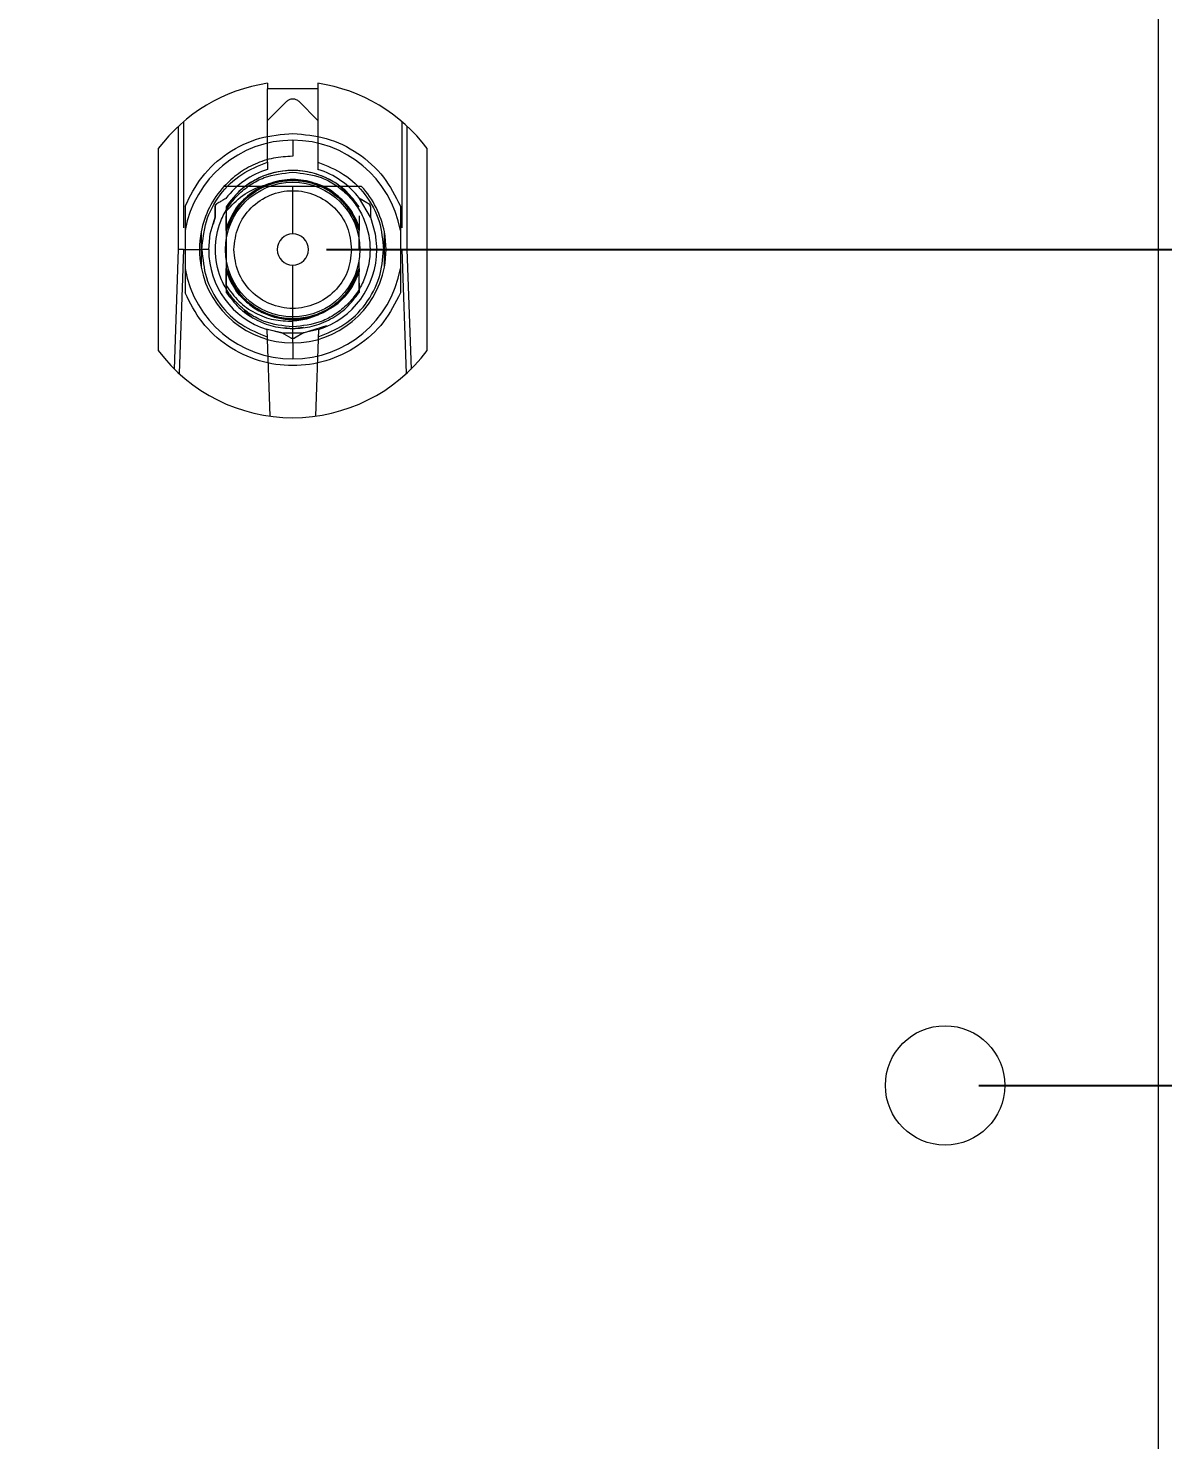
# Model space of a CAD drawing. Header units: millimetres. Extents: x -84 to 500, y -79 to 355.
# Drawn here: x 398.18 to 431.92, y 70.81 to 112.78 of the extents above; entities that cross this region are included whole.
import ezdxf
from ezdxf.lldxf.tags import DXFTag

# ---------------------------------------------------------------- set-up
doc = ezdxf.new("R2010")
doc.units = ezdxf.units.MM
doc.header["$PDSIZE"] = -1
tags = doc.linetypes.add('HIDDEN', pattern=[1.905, 1.27, -0.635]).pattern_tags.tags
tags[6:7] = [DXFTag(74, 4), DXFTag(75, 0), DXFTag(340, '0'), DXFTag(46, 1.0), DXFTag(50, 0.0), DXFTag(44, 0.0), DXFTag(45, 0.0)]
tags[4:5] = [DXFTag(74, 4), DXFTag(75, 0), DXFTag(340, '0'), DXFTag(46, 1.0), DXFTag(50, 0.0), DXFTag(44, 0.0), DXFTag(45, 0.0)]
doc.dimstyles.new('ISO-25', dxfattribs={"dimtxt": 2.5, "dimasz": 2.5, "dimexe": 1.25, "dimexo": 0.625, "dimtad": 1, "dimtxsty": 'Standard', "dimcen": 2.5, "dimadec": 0, "dimazin": 0, "dimtfac": 1, "dimtmove": 0, "dimatfit": 3, "dimfxl": 0, "dimarcsym": 0})

# ---------------------------------------------------------------- blocks, each defined once
blk = doc.blocks.new('*D13')
at = {"color": 0, "linetype": 'ByBlock', "lineweight": -2}
for p, q in [((441.397, 81.35), (448.001, 83.782)), ((448.001, 83.782), (472.474, 83.782)), ((426.45, 81.35), (441.397, 81.35))]:
    blk.add_line(p, q, dxfattribs=at)
at = {"layer": 'DEFPOINTS', "color": 0, "linetype": 'ByBlock'}
blk.add_point((425.45, 81.35), dxfattribs=at)
at = {"color": 0, "linetype": 'ByBlock', "insert": (464.302, 87.056), "char_height": 3.5, "attachment_point": 5}
blk.add_mtext('81,350', dxfattribs=at)
blk = doc.blocks.new('*D89')
at = {"color": 0, "linetype": 'ByBlock', "lineweight": -2}
for p, q in [((407.05, 106.2), (441.147, 106.2)), ((441.147, 106.2), (447.751, 99.125)), ((447.751, 99.125), (474.534, 99.125))]:
    blk.add_line(p, q, dxfattribs=at)
at = {"layer": 'DEFPOINTS', "color": 0, "linetype": 'ByBlock'}
blk.add_point((406.05, 106.2), dxfattribs=at)
at = {"color": 0, "linetype": 'ByBlock', "insert": (465.206, 102.399), "char_height": 3.5, "attachment_point": 5}
blk.add_mtext('106,200', dxfattribs=at)
blk = doc.blocks.new('*D34')
at = {"color": 0, "linetype": 'ByBlock', "lineweight": -2}
for p, q in [((426.45, 146.35), (440.106, 146.35)), ((440.106, 146.35), (446.71, 141.512)), ((446.71, 141.512), (474.683, 141.512))]:
    blk.add_line(p, q, dxfattribs=at)
at = {"layer": 'DEFPOINTS', "color": 0, "linetype": 'ByBlock'}
blk.add_point((425.45, 146.35), dxfattribs=at)
at = {"color": 0, "linetype": 'ByBlock', "insert": (464.761, 144.786), "char_height": 3.5, "attachment_point": 5}
blk.add_mtext('146,350', dxfattribs=at)
blk = doc.blocks.new('*D60')
at = {"color": 0, "linetype": 'ByBlock', "lineweight": -2}
for p, q in [((429.688, 279.42), (436.292, 282.059)), ((436.292, 282.059), (465.42, 282.059)), ((399.51, 279.42), (429.688, 279.42))]:
    blk.add_line(p, q, dxfattribs=at)
at = {"layer": 'DEFPOINTS', "color": 0, "linetype": 'ByBlock'}
blk.add_point((398.51, 279.42), dxfattribs=at)
at = {"color": 0, "linetype": 'ByBlock', "insert": (454.92, 285.333), "char_height": 3.5, "attachment_point": 5}
blk.add_mtext('279,420', dxfattribs=at)
blk = doc.blocks.new('*D190')
at = {"color": 0, "linetype": 'ByBlock', "lineweight": -2}
for p, q in [((429.827, 280.62), (436.431, 290.705)), ((436.431, 290.705), (464.964, 290.705)), ((361.265, 280.62), (429.827, 280.62))]:
    blk.add_line(p, q, dxfattribs=at)
at = {"layer": 'DEFPOINTS', "color": 0, "linetype": 'ByBlock'}
blk.add_point((360.265, 280.62), dxfattribs=at)
at = {"color": 0, "linetype": 'ByBlock', "insert": (454.762, 293.979), "char_height": 3.5, "attachment_point": 5}
blk.add_mtext('280,620', dxfattribs=at)
blk = doc.blocks.new('*D116')
at = {"color": 0, "linetype": 'ByBlock', "lineweight": -2}
for p, q in [((400.941, 308.34), (400.941, 337.468)), ((407.239, 301.736), (400.941, 308.34)), ((407.239, 211.51), (407.239, 301.736))]:
    blk.add_line(p, q, dxfattribs=at)
at = {"layer": 'DEFPOINTS', "color": 0, "linetype": 'ByBlock'}
blk.add_point((407.239, 210.51), dxfattribs=at)
at = {"color": 0, "linetype": 'ByBlock', "insert": (397.667, 326.968), "char_height": 3.5, "attachment_point": 5, "rotation": 90}
blk.add_mtext('407,239', dxfattribs=at)
blk = doc.blocks.new('*D91')
at = {"color": 0, "linetype": 'ByBlock', "lineweight": -2}
for p, q in [((439.745, 128), (446.349, 133.075)), ((446.349, 133.075), (473.132, 133.075)), ((355.71, 128), (439.745, 128))]:
    blk.add_line(p, q, dxfattribs=at)
at = {"layer": 'DEFPOINTS', "color": 0, "linetype": 'ByBlock'}
blk.add_point((354.71, 128), dxfattribs=at)
at = {"color": 0, "linetype": 'ByBlock', "insert": (463.805, 136.349), "char_height": 3.5, "attachment_point": 5}
blk.add_mtext('128,000', dxfattribs=at)
blk = doc.blocks.new('*D90')
at = {"color": 0, "linetype": 'ByBlock', "lineweight": -2}
for p, q in [((383.58, 122.31), (443.522, 122.31)), ((443.522, 122.31), (450.126, 119.448)), ((450.126, 119.448), (476.944, 119.448))]:
    blk.add_line(p, q, dxfattribs=at)
at = {"layer": 'DEFPOINTS', "color": 0, "linetype": 'ByBlock'}
blk.add_point((382.58, 122.31), dxfattribs=at)
at = {"color": 0, "linetype": 'ByBlock', "insert": (467.599, 122.722), "char_height": 3.5, "attachment_point": 5}
blk.add_mtext('122,310', dxfattribs=at)
blk = doc.blocks.new('*D87')
at = {"color": 0, "linetype": 'ByBlock', "lineweight": -2}
for p, q in [((355.71, 165.32), (436.663, 165.32)), ((436.663, 165.32), (443.267, 154.329)), ((443.267, 154.329), (471.24, 154.329))]:
    blk.add_line(p, q, dxfattribs=at)
at = {"layer": 'DEFPOINTS', "color": 0, "linetype": 'ByBlock'}
blk.add_point((354.71, 165.32), dxfattribs=at)
at = {"color": 0, "linetype": 'ByBlock', "insert": (461.318, 157.603), "char_height": 3.5, "attachment_point": 5}
blk.add_mtext('165,320', dxfattribs=at)
blk = doc.blocks.new('*D86')
at = {"color": 0, "linetype": 'ByBlock', "lineweight": -2}
for p, q in [((435.679, 169.72), (442.283, 178.623)), ((442.283, 178.623), (470.256, 178.623)), ((383.58, 169.72), (435.679, 169.72))]:
    blk.add_line(p, q, dxfattribs=at)
at = {"layer": 'DEFPOINTS', "color": 0, "linetype": 'ByBlock'}
blk.add_point((382.58, 169.72), dxfattribs=at)
at = {"color": 0, "linetype": 'ByBlock', "insert": (460.334, 181.897), "char_height": 3.5, "attachment_point": 5}
blk.add_mtext('169,720', dxfattribs=at)
blk = doc.blocks.new('*D93')
at = {"color": 0, "linetype": 'ByBlock', "lineweight": -2}
for p, q in [((432.054, 211.35), (437.709, 213.37)), ((437.709, 213.37), (464.527, 213.37)), ((426.45, 211.35), (432.054, 211.35))]:
    blk.add_line(p, q, dxfattribs=at)
at = {"layer": 'DEFPOINTS', "color": 0, "linetype": 'ByBlock'}
blk.add_point((425.45, 211.35), dxfattribs=at)
at = {"color": 0, "linetype": 'ByBlock', "insert": (455.182, 216.644), "char_height": 3.5, "attachment_point": 5}
blk.add_mtext('211,350', dxfattribs=at)
blk = doc.blocks.new('*D94')
at = {"color": 0, "linetype": 'ByBlock', "lineweight": -2}
for p, q in [((432.095, 298.31), (435.867, 300.366)), ((435.867, 300.366), (463.84, 300.366)), ((426.491, 298.31), (432.095, 298.31))]:
    blk.add_line(p, q, dxfattribs=at)
at = {"layer": 'DEFPOINTS', "color": 0, "linetype": 'ByBlock'}
blk.add_point((425.491, 298.31), dxfattribs=at)
at = {"color": 0, "linetype": 'ByBlock', "insert": (453.918, 303.64), "char_height": 3.5, "attachment_point": 5}
blk.add_mtext('298,310', dxfattribs=at)
blk = doc.blocks.new('*D100')
at = {"color": 0, "linetype": 'ByBlock', "lineweight": -2}
for p, q in [((438.404, 304.8), (441.522, 311.942)), ((441.522, 311.942), (469.46, 311.942)), ((432.8, 304.8), (438.404, 304.8))]:
    blk.add_line(p, q, dxfattribs=at)
at = {"layer": 'DEFPOINTS', "color": 0, "linetype": 'ByBlock'}
blk.add_point((431.8, 304.8), dxfattribs=at)
at = {"color": 0, "linetype": 'ByBlock', "insert": (459.555, 315.216), "char_height": 3.5, "attachment_point": 5}
blk.add_mtext('304,800', dxfattribs=at)
blk = doc.blocks.new('*D102')
at = {"color": 0, "linetype": 'ByBlock', "lineweight": -2}
for p, q in [((423.034, 313.81), (423.034, 341.188)), ((431.8, 311.404), (423.034, 313.81)), ((431.8, 305.8), (431.8, 311.404))]:
    blk.add_line(p, q, dxfattribs=at)
at = {"layer": 'DEFPOINTS', "color": 0, "linetype": 'ByBlock'}
blk.add_point((431.8, 304.8), dxfattribs=at)
at = {"color": 0, "linetype": 'ByBlock', "insert": (419.76, 331.563), "char_height": 3.5, "attachment_point": 5, "rotation": 90}
blk.add_mtext('431,800', dxfattribs=at)
blk = doc.blocks.new('*D114')
at = {"color": 0, "linetype": 'ByBlock', "lineweight": -2}
for p, q in [((427.163, 240.585), (433.767, 246.415)), ((433.767, 246.415), (462.895, 246.415)), ((407.051, 240.585), (427.163, 240.585))]:
    blk.add_line(p, q, dxfattribs=at)
at = {"layer": 'DEFPOINTS', "color": 0, "linetype": 'ByBlock'}
blk.add_point((406.051, 240.585), dxfattribs=at)
at = {"color": 0, "linetype": 'ByBlock', "insert": (452.395, 249.689), "char_height": 3.5, "attachment_point": 5}
blk.add_mtext('240,585', dxfattribs=at)

msp = doc.modelspace()

# ---------------------------------------------------------------- linework, layer by layer
at = {"color": 7, "linetype": 'Continuous', "lineweight": 15}
for p, q in [((431.8, 0), (431.8, 304.8)), ((405.3, 111.1434), (405.3, 110.975)), ((406.8, 110.975), (405.3, 110.975)), ((406.8, 111.1434), (406.8, 110.975)), ((402.05, 109.2), (402.05, 103.2)), ((406.05, 109.45), (406.05, 108.975)), ((410.05, 103.2), (410.05, 109.2)), ((406.05, 106.6648), (406.05, 108.075)), ((406.05, 103.425), (406.05, 105.7352)), ((406.05, 103.425), (406.05, 102.95))]:
    msp.add_line(p, q, dxfattribs=at)
at = {"color": 7, "linetype": 'HIDDEN', "lineweight": 0}
for p, q in [((405.3, 108.7937), (405.3, 110.975)), ((406.8, 110.975), (406.8, 108.7937)), ((405.3, 110.0348), (405.8732, 110.6081)), ((406.2268, 110.6081), (406.8, 110.0348)), ((402.8, 109.9997), (402.8, 106.8503)), ((409.3, 106.8503), (409.3, 109.9997)), ((402.6557, 106.2), (402.6557, 109.8713)), ((409.4443, 109.8713), (409.4443, 106.2)), ((407.4476, 108.0892), (408.025, 107.4735)), ((403.7416, 107.1599), (403.7416, 107.475)), ((404.075, 107.4735), (404.075, 106.5152)), ((408.025, 107.4735), (407.8362, 107.6988)), ((408.0355, 107.7191), (408.3084, 107.5616)), ((408.3584, 107.1599), (408.0355, 107.7191)), ((403.7416, 107.1599), (403.6836, 106.9577)), ((404.075, 107.2009), (404.075, 106.8509)), ((404.075, 106.8509), (404.075, 107.2009)), ((404.2369, 107.1657), (404.075, 106.8509)), ((404.075, 106.766), (404.2246, 107.0833)), ((404.2225, 107.0789), (404.075, 106.766)), ((407.731, 107.4226), (408.025, 106.8509)), ((407.7311, 107.4226), (408.025, 106.8509)), ((407.8652, 107.105), (408.025, 106.766)), ((408.025, 106.766), (407.8652, 107.105)), ((408.025, 106.8509), (407.901, 107.092)), ((408.025, 107.2009), (408.025, 106.8509)), ((408.025, 106.5152), (408.025, 106.766)), ((402.5315, 102.6475), (402.6556, 106.2)), ((402.8, 106.2), (402.6557, 106.2)), ((402.8, 106.2), (402.6713, 102.5143)), ((402.8, 106.2), (403.35, 106.2)), ((403.55, 106.2), (403.35, 106.2)), ((404.075, 106.5152), (404.075, 105.8848)), ((408.025, 106.2816), (408.025, 106.5152)), ((408.025, 106.2), (408.025, 106.4681)), ((408.75, 106.2), (408.55, 106.2)), ((408.75, 106.2), (409.3, 106.2)), ((409.4287, 102.5143), (409.3, 106.2)), ((409.3, 106.2), (409.4444, 106.2)), ((409.4444, 106.2), (409.5685, 102.6475)), ((404.075, 105.8848), (404.075, 105.1274)), ((408.025, 105.634), (408.025, 105.8848)), ((404.3374, 105.0775), (404.075, 105.634)), ((404.075, 105.634), (404.3374, 105.0775)), ((404.3374, 105.0775), (404.075, 105.634)), ((404.075, 105.634), (404.3374, 105.0775)), ((404.075, 105.5491), (404.075, 104.9265)), ((404.075, 105.1274), (404.075, 105.5491)), ((404.075, 105.5491), (404.2825, 105.1456)), ((408.025, 105.634), (407.6638, 104.9285)), ((408.025, 105.5491), (407.7607, 105.0351)), ((407.7607, 105.0351), (408.025, 105.5491)), ((408.025, 105.5491), (407.7607, 105.0351)), ((408.025, 105.634), (407.7741, 105.1019)), ((407.7741, 105.1019), (408.025, 105.634)), ((408.025, 105.634), (407.7741, 105.1019)), ((407.7741, 105.1019), (408.025, 105.634)), ((407.7952, 105.1021), (408.025, 105.5491)), ((408.025, 105.634), (407.8034, 105.1641)), ((407.8035, 105.1642), (408.025, 105.634)), ((408.025, 104.9265), (408.025, 105.5491)), ((408.775, 105.6756), (408.775, 105.6756)), ((404.075, 104.9265), (404.3042, 104.653)), ((407.8596, 104.729), (408.025, 104.9265)), ((407.9082, 104.7872), (408.025, 104.9265)), ((408.025, 105.1991), (408.025, 104.9265)), ((404.5934, 104.3755), (404.875, 104.1648)), ((405.2568, 103.8381), (405.7271, 103.7209)), ((405.375, 101.2458), (405.2851, 103.8199)), ((405.7271, 103.7209), (405.2851, 103.8199)), ((406, 103.5634), (405.7271, 103.7209)), ((405.7271, 103.7209), (406.3729, 103.7209)), ((405.7851, 103.8832), (406.05, 103.85)), ((406.05, 103.85), (406.3737, 103.8906)), ((406.05, 103.85), (406.3603, 103.8889)), ((406.3729, 103.7209), (406.1, 103.5634)), ((406.3729, 103.7209), (407.061, 103.9411)), ((406.8149, 103.8199), (406.3729, 103.7209)), ((406.8149, 103.8199), (406.725, 101.2458))]:
    msp.add_line(p, q, dxfattribs=at)
at = {"color": 7, "linetype": 'HIDDEN', "lineweight": 0, "flags": 128}
for points in [[(405.2739, 108.1292), (405.3025, 108.133), (405.3114, 108.1331), (405.3127, 108.1329), (405.3136, 108.1325), (405.3137, 108.1323), (405.3138, 108.1323), (405.3138, 108.1322), (405.3138, 108.1322), (405.3138, 108.1322), (405.3138, 108.1322), (405.3138, 108.1322), (405.3138, 108.1323), (405.3138, 108.1325), (405.3138, 108.1326), (405.3138, 108.1326), (405.3138, 108.1326), (405.3138, 108.1326), (405.3138, 108.1326), (405.3138, 108.1325), (405.3139, 108.1323), (405.3139, 108.1321), (405.314, 108.132), (405.314, 108.132), (405.314, 108.1319), (405.314, 108.1319), (405.314, 108.1319), (405.314, 108.1319), (405.314, 108.1316), (405.3139, 108.1312), (405.3135, 108.1306), (405.3106, 108.1279), (405.1811, 108.0637), (405.0181, 107.9766)], [(404.075, 107.4735), (404.075, 107.4735)], [(404.075, 107.4735), (404.075, 107.4735)], [(404.075, 107.4735), (404.075, 107.4735)], [(404.075, 107.4735), (404.075, 107.4735)], [(404.075, 107.4735), (404.075, 107.4735)], [(404.075, 107.4735), (404.075, 107.4735)], [(404.075, 107.4735), (404.075, 107.4735)], [(404.075, 107.4735), (404.075, 107.4735)], [(408.025, 107.4735), (408.025, 107.4735)], [(403.55, 106.2), (403.5937, 106.6656), (403.7416, 107.1599)], [(408.3584, 107.1599), (408.5063, 106.6656), (408.55, 106.1915)], [(408.025, 106.766), (408.025, 106.766)], [(408.025, 106.766), (408.025, 106.766)], [(408.025, 106.766), (408.025, 106.766)], [(408.025, 106.766), (408.025, 106.766)], [(408.025, 106.766), (408.025, 106.766)], [(404.075, 106.5152), (404.075, 106.5152)], [(404.075, 105.8848), (404.075, 105.8848)], [(408.025, 105.634), (408.025, 105.634)], [(408.025, 105.634), (408.025, 105.634)], [(408.025, 105.634), (408.025, 105.634)], [(408.025, 105.634), (408.025, 105.634)], [(408.025, 105.634), (408.025, 105.634)], [(408.025, 105.634), (408.025, 105.634)], [(408.025, 105.634), (408.025, 105.634)], [(408.025, 105.634), (408.025, 105.634)], [(404.075, 104.9265), (404.075, 104.9265)], [(404.075, 104.9265), (404.075, 104.9265)], [(404.075, 104.9265), (404.075, 104.9265)], [(404.075, 104.9265), (404.075, 104.9265)], [(404.075, 104.9265), (404.075, 104.9265)], [(404.075, 104.9265), (404.075, 104.9265)], [(404.075, 104.9265), (404.075, 104.9265)], [(404.2708, 105.1728), (404.2708, 105.1728)], [(408.025, 104.9265), (408.025, 104.9265)], [(405.0228, 104.4208), (405.0228, 104.4208)]]:
    msp.add_lwpolyline(points, dxfattribs=at)
at = {"color": 7, "linetype": 'HIDDEN', "lineweight": 0}
msp.add_circle((406.05, 106.2), 2, dxfattribs=at)
at = {"color": 7, "linetype": 'Continuous', "lineweight": 15}
msp.add_circle((425.45, 81.35), 1.775, dxfattribs=at)
for radius, start, end in [(5, 98.62693, 143.1301), (5, 36.8699, 81.37307), (3.25, 90, 169.93673), (3.25, 10.06327, 90), (2.775, 137.49336, 169.10705), (2.775, 10.89324, 42.50663), (2.775, 169.10668, 190.89376), (0.4648, 90, 270), (0.4648, 270, 90), (2.775, 349.10676, 10.89295), (3.25, 190.06327, 270), (2.775, 190.89295, 270), (2.775, 270, 349.10705), (3.25, 270, 349.93673), (5, 216.8699, 323.1301)]:
    msp.add_arc((406.05, 106.2), radius, start, end, dxfattribs=at)
at = {"color": 7, "linetype": 'HIDDEN', "lineweight": 0}
for radius, start, end in [(2.5, 107.4576, 142.57976), (2.35, 53.50581, 147.18508), (2.5, 37.42024, 72.5424), (2.5, 180, 252.18431), (2.5, 287.81569, 0)]:
    msp.add_arc((406.05, 106.2), radius, start, end, dxfattribs=at)
for points in [[(405.8732, 110.6081), (405.899, 110.6286), (405.9507, 110.6696), (406.05, 110.6871), (406.1493, 110.6696), (406.201, 110.6286), (406.2268, 110.6081)], [(408.025, 107.4735), (407.9072, 107.6301), (407.6716, 107.9433), (407.1849, 108.284), (406.6367, 108.5013), (406.05, 108.5744), (405.4633, 108.5013), (404.9151, 108.284), (404.4284, 107.9433), (404.1928, 107.6301), (404.075, 107.4735)], [(404.3, 106.2), (404.3263, 106.429), (404.3789, 106.8871), (404.7836, 107.4697), (405.3621, 107.8589), (406.05, 107.9956), (406.7379, 107.8589), (407.3164, 107.4697), (407.7211, 106.8871), (407.7737, 106.429), (407.8, 106.2)], [(408.025, 106.766), (407.9768, 106.9052), (407.8804, 107.1836), (407.7014, 107.4177), (407.6119, 107.5347)], [(407.8, 106.2), (407.7737, 105.971), (407.7211, 105.5129), (407.3164, 104.9303), (406.7379, 104.5411), (406.05, 104.4044), (405.3621, 104.5411), (404.7836, 104.9303), (404.3789, 105.5129), (404.3263, 105.971), (404.3, 106.2)], [(404.075, 104.9265), (404.1928, 104.7697), (404.4284, 104.4563), (404.9151, 104.1178), (405.4633, 103.8922), (405.8544, 103.8641), (406.05, 103.85)], [(404.075, 104.9265), (404.1928, 104.7697), (404.4284, 104.4563), (404.9151, 104.1178), (405.4633, 103.8922), (405.8544, 103.8641), (406.05, 103.85)], [(406.05, 103.85), (406.2456, 103.8641), (406.6367, 103.8922), (407.1849, 104.1178), (407.6716, 104.4563), (407.9072, 104.7697), (408.025, 104.9265)], [(406.05, 103.85), (406.2456, 103.8641), (406.6367, 103.8922), (407.1849, 104.1178), (407.6716, 104.4563), (407.9072, 104.7697), (408.025, 104.9265)], [(406.1, 103.5634), (406.0921, 103.5596), (406.0763, 103.552), (406.05, 103.549), (406.0237, 103.552), (406.0079, 103.5596), (406, 103.5634)]]:
    msp.add_open_spline(points, degree=3, dxfattribs=at)
at = {"color": 7, "linetype": 'Continuous', "lineweight": 15}
for points, knots in [([(402.85, 107.4894), (403.0012, 107.7891), (403.3105, 108.4023), (404.0954, 109.1003), (405.0371, 109.5658), (405.7215, 109.6224), (406.056, 109.65)], [0, 0, 0, 0, 0.2443904, 0.5, 0.7556096, 1, 1, 1, 1]), ([(406.056, 109.65), (406.3895, 109.6214), (407.0717, 109.5628), (408.0095, 109.0966), (408.7911, 108.3997), (409.0993, 107.7883), (409.25, 107.4894)], [0, 0, 0, 0, 0.2444238, 0.5, 0.7555762, 1, 1, 1, 1]), ([(406.05, 108.975), (405.8582, 108.9636), (405.4747, 108.9407), (404.9255, 108.7559), (404.4183, 108.476), (404.1423, 108.2087), (404.0043, 108.075)], [0, 0, 0, 0, 0.2500002, 0.5000003, 0.7500002, 1, 1, 1, 1]), ([(406.05, 108.075), (405.8551, 108.075), (405.3507, 108.075), (404.6689, 108.075), (404.2199, 108.075), (404.0043, 108.075)], [0, 0, 0, 0, 0.2465257, 0.6381396, 1, 1, 1, 1]), ([(408.0957, 108.075), (407.6581, 108.075), (407.0552, 108.075), (406.2663, 108.075), (406.05, 108.075)], [0, 0, 0, 0, 0.7257574, 1, 1, 1, 1]), ([(402.85, 107.4894), (402.85, 107.3549), (402.85, 107.1811), (402.85, 106.9868), (402.85, 106.9062), (402.85, 106.8522), (402.85, 106.8126), (402.85, 106.7864), (402.85, 106.7724), (402.85, 106.7683), (402.85, 106.768), (402.85, 106.7679)], [0, 0, 0, 0, 0.5219302, 0.6747067, 0.7796367, 0.8517307, 0.9016652, 0.9545658, 0.9758811, 0.9930943, 1, 1, 1, 1]), ([(409.25, 107.4894), (409.25, 107.3549), (409.25, 107.1811), (409.25, 106.9868), (409.25, 106.9062), (409.25, 106.8522), (409.25, 106.8126), (409.25, 106.7864), (409.25, 106.7724), (409.25, 106.7683), (409.25, 106.768), (409.25, 106.7679)], [0, 0, 0, 0, 0.5219302, 0.6747067, 0.7796367, 0.8517307, 0.9016652, 0.9545658, 0.9758811, 0.9930943, 1, 1, 1, 1]), ([(402.85, 106.7679), (402.85, 106.592), (402.85, 106.2395), (402.85, 105.8464), (402.85, 105.654), (402.85, 105.6321)], [0, 0, 0, 0, 0.4691002, 0.9396132, 1, 1, 1, 1]), ([(403.325, 106.7244), (403.325, 106.4343), (403.325, 106.0812), (403.325, 105.737), (403.325, 105.6756)], [0, 0, 0, 0, 0.821497, 1, 1, 1, 1]), ([(408.775, 105.6756), (408.775, 105.9657), (408.775, 106.3188), (408.775, 106.663), (408.775, 106.7244)], [0, 0, 0, 0, 0.82148627, 1, 1, 1, 1]), ([(409.25, 106.7679), (409.25, 106.592), (409.25, 106.2395), (409.25, 105.8464), (409.25, 105.654), (409.25, 105.6321)], [0, 0, 0, 0, 0.4691002, 0.9396132, 1, 1, 1, 1]), ([(402.85, 105.6321), (402.85, 105.6316), (402.85, 105.6304), (402.85, 105.6187), (402.85, 105.5752), (402.85, 105.3787), (402.85, 105.1448), (402.85, 104.9486), (402.85, 104.9106)], [0, 0, 0, 0, 0.01692941, 0.03930051, 0.08169503, 0.23619785, 0.85215674, 1, 1, 1, 1]), ([(409.25, 105.6321), (409.25, 105.6316), (409.25, 105.6304), (409.25, 105.6187), (409.25, 105.5752), (409.25, 105.3787), (409.25, 105.1448), (409.25, 104.9486), (409.25, 104.9106)], [0, 0, 0, 0, 0.0169294, 0.0393005, 0.081695, 0.2361978, 0.8521567, 1, 1, 1, 1]), ([(409.25, 104.9106), (409.0991, 104.6116), (408.7903, 103.9999), (408.007, 103.2978), (407.0673, 102.8494), (406.05, 102.7014), (405.0327, 102.8494), (404.093, 103.2978), (403.3097, 103.9999), (403.0009, 104.6116), (402.85, 104.9106)], [0, 0, 0, 0, 0.1222036, 0.25, 0.3777964, 0.5, 0.6222036, 0.75, 0.8777964, 1, 1, 1, 1])]:
    msp.add_open_spline(points, degree=3, knots=knots, dxfattribs=at)
at = {"color": 7, "linetype": 'HIDDEN', "lineweight": 0}
for points, knots in [([(403.35, 106.2), (403.3758, 106.4826), (403.4288, 107.0631), (403.8565, 107.8491), (404.4928, 108.4783), (405.0357, 108.6905), (405.3, 108.7937)], [0, 0, 0, 0, 0.2433924, 0.5, 0.7566076, 1, 1, 1, 1]), ([(405.3, 108.7937), (405.3, 108.7659), (405.3, 108.7107), (405.3, 108.6425), (405.3, 108.5935), (405.3, 108.5877), (405.3, 108.5848)], [0, 0, 0, 0, 0.2586201, 0.5136175, 0.7560903, 1, 1, 1, 1]), ([(406.8, 108.7937), (407.0643, 108.6905), (407.6072, 108.4783), (408.2435, 107.8491), (408.6712, 107.0631), (408.7242, 106.4826), (408.75, 106.2)], [0, 0, 0, 0, 0.2433924, 0.5, 0.7566076, 1, 1, 1, 1]), ([(406.8, 108.7937), (406.8, 108.766), (406.8, 108.7109), (406.8, 108.6427), (406.8, 108.5935), (406.8, 108.5877), (406.8, 108.5848)], [0, 0, 0, 0, 0.25810539, 0.51259537, 0.75559383, 1, 1, 1, 1]), ([(406.05, 103.9), (405.7608, 103.9309), (405.3143, 103.9786), (404.7781, 104.2649), (404.4127, 104.5621), (404.1135, 104.9281), (403.8362, 105.4641), (403.6942, 106.2), (403.8362, 106.9357), (404.1134, 107.4718), (404.4125, 107.8377), (404.778, 108.135), (405.3141, 108.4214), (405.7608, 108.4691), (406.05, 108.5)], [0, 0, 0, 0, 0.11972147, 0.18482351, 0.24999997, 0.31510204, 0.38027853, 0.5, 0.61972147, 0.68482351, 0.74999997, 0.81510204, 0.88027853, 1, 1, 1, 1]), ([(407.2881, 107.8656), (407.2817, 107.8721), (407.1228, 108.0319), (406.6913, 108.2001), (406.0528, 108.3166), (405.3976, 108.2104), (404.8137, 107.9121), (404.3351, 107.4506), (404.1617, 107.0508), (404.075, 106.8509)], [0, 0, 0, 0, 0.0069753, 0.1724794, 0.3379835, 0.5034876, 0.6689918, 0.8344959, 1, 1, 1, 1]), ([(404.075, 106.8509), (404.1617, 107.0508), (404.3351, 107.4507), (404.8136, 107.912), (405.398, 108.2109), (406.0514, 108.3149), (406.6965, 108.2065), (407.2095, 107.9731), (407.4336, 107.7285), (407.5109, 107.6441)], [0, 0, 0, 0, 0.1532182, 0.3064365, 0.4596547, 0.6128729, 0.7660911, 0.9193093, 1, 1, 1, 1]), ([(407.5799, 107.5754), (407.4813, 107.6847), (407.2369, 107.9555), (406.6975, 108.2077), (406.0511, 108.3146), (405.398, 108.211), (404.8136, 107.912), (404.3351, 107.4507), (404.1617, 107.0508), (404.075, 106.8509)], [0, 0, 0, 0, 0.1013776, 0.2511479, 0.4009184, 0.550689, 0.7004591, 0.8502298, 1, 1, 1, 1]), ([(404.075, 106.8509), (404.1617, 107.0508), (404.3351, 107.4507), (404.8136, 107.9119), (405.3981, 108.2109), (406.0511, 108.3145), (406.6976, 108.2078), (407.2408, 107.9529), (407.4882, 107.6784), (407.5899, 107.5655)], [0, 0, 0, 0, 0.1492875, 0.2985749, 0.4478623, 0.5971496, 0.746437, 0.8957243, 1, 1, 1, 1]), ([(404.075, 106.8509), (404.1617, 107.0508), (404.3351, 107.4507), (404.8136, 107.9119), (405.3981, 108.2109), (406.0511, 108.3146), (406.6975, 108.2077), (407.2377, 107.9549), (407.4827, 107.6833), (407.582, 107.5733)], [0, 0, 0, 0, 0.1496693, 0.2993386, 0.4490079, 0.5986771, 0.7483464, 0.8980157, 1, 1, 1, 1]), ([(408.025, 106.8509), (407.9383, 107.0508), (407.7648, 107.4507), (407.2865, 107.9119), (406.7017, 108.2112), (406.05, 108.3136), (405.3984, 108.2112), (404.8135, 107.9119), (404.3352, 107.4507), (404.1617, 107.0508), (404.075, 106.8509)], [0, 0, 0, 0, 0.1249999, 0.2499999, 0.3749998, 0.4999998, 0.6249998, 0.7499998, 0.8749999, 1, 1, 1, 1]), ([(406.05, 108.5), (406.3392, 108.4691), (406.7857, 108.4214), (407.3219, 108.1351), (407.6873, 107.8379), (407.9865, 107.4719), (408.2638, 106.9359), (408.4058, 106.2), (408.2638, 105.4643), (407.9866, 104.9282), (407.6875, 104.5623), (407.322, 104.265), (406.7859, 103.9786), (406.3392, 103.9309), (406.05, 103.9)], [0, 0, 0, 0, 0.1197215, 0.1848235, 0.25, 0.315102, 0.3802785, 0.5, 0.6197215, 0.6848235, 0.75, 0.815102, 0.8802785, 1, 1, 1, 1]), ([(404.075, 106.766), (404.1559, 106.9728), (404.3177, 107.3865), (404.7943, 107.8687), (405.386, 108.1826), (406.05, 108.2904), (406.714, 108.1827), (407.3057, 107.8687), (407.7823, 107.3865), (407.9441, 106.9728), (408.025, 106.766)], [0, 0, 0, 0, 0.1249999, 0.2499999, 0.375, 0.5000001, 0.625, 0.75, 0.8750001, 1, 1, 1, 1]), ([(408.025, 106.766), (407.9441, 106.9728), (407.7823, 107.3865), (407.3057, 107.8687), (406.714, 108.1827), (406.05, 108.2904), (405.386, 108.1826), (404.7943, 107.8687), (404.3177, 107.3865), (404.1559, 106.9728), (404.075, 106.766)], [0, 0, 0, 0, 0.1249999, 0.25, 0.375, 0.4999999, 0.625, 0.7500001, 0.8750001, 1, 1, 1, 1]), ([(404.075, 106.766), (404.156, 106.9728), (404.3178, 107.3865), (404.7943, 107.8687), (405.386, 108.1826), (406.05, 108.2904), (406.714, 108.1826), (407.3057, 107.8687), (407.7822, 107.3865), (407.944, 106.9728), (408.025, 106.766)], [0, 0, 0, 0, 0.1250001, 0.2500001, 0.375, 0.5, 0.6249999, 0.7499998, 0.8749999, 1, 1, 1, 1]), ([(408.025, 106.766), (407.944, 106.9728), (407.7822, 107.3865), (407.3057, 107.8687), (406.714, 108.1826), (406.05, 108.2904), (405.386, 108.1826), (404.7943, 107.8687), (404.3178, 107.3865), (404.156, 106.9728), (404.075, 106.766)], [0, 0, 0, 0, 0.12500013, 0.25000015, 0.37500012, 0.50000004, 0.62499996, 0.7499999, 0.87499991, 1, 1, 1, 1]), ([(404.075, 107.339), (404.2277, 107.5058), (404.5332, 107.8396), (404.9856, 108.0537), (405.2383, 108.1199), (405.2739, 108.1293)], [0, 0, 0, 0, 0.46183196, 0.92414399, 1, 1, 1, 1]), ([(404.0751, 106.766), (404.156, 106.9728), (404.3178, 107.3865), (404.7943, 107.8687), (405.386, 108.1826), (406.05, 108.2904), (406.714, 108.1826), (407.3057, 107.8687), (407.7822, 107.3865), (407.944, 106.9728), (408.025, 106.766)], [0, 0, 0, 0, 0.125, 0.2499999, 0.3749997, 0.4999996, 0.6249996, 0.7499996, 0.8749997, 1, 1, 1, 1]), ([(408.025, 106.766), (407.944, 106.9728), (407.7822, 107.3865), (407.3057, 107.8687), (406.714, 108.1826), (406.05, 108.2904), (405.386, 108.1826), (404.7943, 107.8687), (404.3178, 107.3865), (404.156, 106.9728), (404.0751, 106.766)], [0, 0, 0, 0, 0.1250003, 0.2500004, 0.3750004, 0.5000004, 0.6250003, 0.7500001, 0.875, 1, 1, 1, 1]), ([(407.6119, 107.5347), (407.5253, 107.6268), (407.4236, 107.735), (407.31, 107.8391), (407.2905, 107.861), (407.2867, 107.8679), (407.2863, 107.8703), (407.2865, 107.8712), (407.2867, 107.8716), (407.2868, 107.8717)], [0, 0, 0, 0, 0.80535932, 0.94596672, 0.98269229, 0.9932326, 0.99691866, 0.99850221, 1, 1, 1, 1]), ([(407.2868, 107.8717), (407.4494, 107.7302), (407.7746, 107.4472), (407.9415, 107.0497), (408.025, 106.8509)], [0, 0, 0, 0, 0.5000004, 1, 1, 1, 1]), ([(403.7416, 107.475), (403.7423, 107.4837), (403.7436, 107.5011), (403.7542, 107.5255), (403.77, 107.5469), (403.7844, 107.5567), (403.7916, 107.5616)], [0, 0, 0, 0, 0.2508005, 0.5000001, 0.7491996, 1, 1, 1, 1]), ([(403.7916, 107.5616), (403.7851, 107.5575), (403.7763, 107.5519), (403.7641, 107.5385), (403.7588, 107.5311), (403.7553, 107.5256), (403.7521, 107.5197), (403.7482, 107.5112), (403.7423, 107.4934), (403.7419, 107.4828), (403.7416, 107.475)], [0, 0, 0, 0, 0.3001484, 0.4066758, 0.452606, 0.4958734, 0.5400992, 0.5867242, 0.6945387, 1, 1, 1, 1]), ([(403.7416, 107.475), (403.7416, 107.393), (403.7416, 107.2846), (403.7416, 107.1881), (403.7416, 107.1635), (403.7416, 107.1611), (403.7416, 107.1599)], [0, 0, 0, 0, 0.6386768, 0.8437391, 0.9249986, 1, 1, 1, 1]), ([(404.0645, 107.7191), (404.0635, 107.7186), (404.0614, 107.7173), (404.04, 107.705), (403.9878, 107.6748), (403.9007, 107.6246), (403.8299, 107.5837), (403.7916, 107.5616)], [0, 0, 0, 0, 0.074114, 0.1549226, 0.3599105, 0.65372, 1, 1, 1, 1]), ([(407.5109, 107.6441), (407.5876, 107.5749), (407.8262, 107.3598), (407.9446, 107.0567), (408.025, 106.8509)], [0, 0, 0, 0, 0.32127903, 1, 1, 1, 1]), ([(408.025, 106.766), (407.9768, 106.9052), (407.8804, 107.1836), (407.7014, 107.4177), (407.6119, 107.5347)], [0, 0, 0, 0, 0.5000007, 1, 1, 1, 1]), ([(408.3084, 107.5616), (408.2373, 107.6026), (408.1435, 107.6568), (408.0599, 107.705), (408.0386, 107.7174), (408.0365, 107.7186), (408.0355, 107.7191)], [0, 0, 0, 0, 0.63872116, 0.84375218, 0.92500378, 1, 1, 1, 1]), ([(408.3084, 107.5616), (408.3156, 107.5567), (408.33, 107.5469), (408.3458, 107.5255), (408.3564, 107.5011), (408.3577, 107.4837), (408.3584, 107.475)], [0, 0, 0, 0, 0.2508005, 0.5000001, 0.7491996, 1, 1, 1, 1]), ([(408.3584, 107.475), (408.3581, 107.4827), (408.3577, 107.4931), (408.3521, 107.5104), (408.3484, 107.5187), (408.3453, 107.5245), (408.3418, 107.5302), (408.3364, 107.5378), (408.324, 107.5518), (408.315, 107.5574), (408.3084, 107.5616)], [0, 0, 0, 0, 0.3001484, 0.4066758, 0.452606, 0.4958734, 0.5400992, 0.5867242, 0.6945387, 1, 1, 1, 1]), ([(408.3584, 107.475), (408.3584, 107.393), (408.3584, 107.2846), (408.3584, 107.1881), (408.3584, 107.1635), (408.3584, 107.1611), (408.3584, 107.1599)], [0, 0, 0, 0, 0.6387178, 0.8437471, 0.9250006, 1, 1, 1, 1]), ([(404.075, 106.8509), (404.075, 106.8293), (404.075, 106.8012), (404.075, 106.774), (404.075, 106.7671), (404.075, 106.7664), (404.075, 106.766)], [0, 0, 0, 0, 0.6593264, 0.8552765, 0.9305099, 1, 1, 1, 1]), ([(404.075, 106.766), (404.075, 106.7663), (404.075, 106.7671), (404.075, 106.7739), (404.075, 106.8006), (404.075, 106.8291), (404.075, 106.8509)], [0, 0, 0, 0, 0.06883967, 0.14531384, 0.34467889, 1, 1, 1, 1]), ([(404.075, 106.8509), (404.075, 106.8293), (404.075, 106.8012), (404.075, 106.7739), (404.075, 106.7671), (404.075, 106.7663), (404.075, 106.766)], [0, 0, 0, 0, 0.659561, 0.8553789, 0.9305367, 1, 1, 1, 1]), ([(408.025, 106.766), (408.025, 106.7664), (408.025, 106.7671), (408.025, 106.774), (408.025, 106.8006), (408.025, 106.8291), (408.025, 106.8509)], [0, 0, 0, 0, 0.0688976, 0.145453, 0.3449293, 1, 1, 1, 1]), ([(408.025, 106.8509), (408.025, 106.8293), (408.025, 106.8012), (408.025, 106.774), (408.025, 106.7671), (408.025, 106.7663), (408.025, 106.766)], [0, 0, 0, 0, 0.6594708, 0.8553283, 0.9305157, 1, 1, 1, 1]), ([(403.35, 106.2), (403.3757, 105.918), (403.4284, 105.3388), (403.8543, 104.5542), (404.4879, 103.9253), (405.029, 103.7122), (405.2925, 103.6084)], [0, 0, 0, 0, 0.2434225, 0.5, 0.7565775, 1, 1, 1, 1]), ([(406.8075, 103.6084), (407.071, 103.7122), (407.6121, 103.9253), (408.2457, 104.5542), (408.6716, 105.3388), (408.7243, 105.918), (408.75, 106.2)], [0, 0, 0, 0, 0.2434225, 0.5, 0.7565775, 1, 1, 1, 1]), ([(404.075, 105.634), (404.075, 105.6336), (404.075, 105.6329), (404.075, 105.626), (404.075, 105.5994), (404.075, 105.5709), (404.075, 105.5491)], [0, 0, 0, 0, 0.0688628, 0.14538059, 0.34481419, 1, 1, 1, 1]), ([(404.075, 105.634), (404.075, 105.6336), (404.075, 105.6329), (404.075, 105.626), (404.075, 105.5994), (404.075, 105.5709), (404.075, 105.5491)], [0, 0, 0, 0, 0.06894652, 0.145569, 0.34513587, 1, 1, 1, 1]), ([(404.075, 105.5491), (404.075, 105.5707), (404.075, 105.5988), (404.075, 105.626), (404.075, 105.6329), (404.075, 105.6337), (404.075, 105.634)], [0, 0, 0, 0, 0.6595874, 0.8554208, 0.9305688, 1, 1, 1, 1]), ([(407.6638, 104.9285), (407.5357, 104.7902), (407.2796, 104.5135), (406.7711, 104.2502), (406.2172, 104.1259), (405.6487, 104.1588), (405.1101, 104.3436), (404.6445, 104.6683), (404.2735, 105.1045), (404.1412, 105.4575), (404.075, 105.634)], [0, 0, 0, 0, 0.125, 0.2500002, 0.3750006, 0.5000009, 0.6250009, 0.7500008, 0.8750004, 1, 1, 1, 1]), ([(404.075, 105.634), (404.1559, 105.4272), (404.3177, 105.0135), (404.7942, 104.5312), (405.386, 104.2174), (406.05, 104.1096), (406.714, 104.2173), (407.3058, 104.5313), (407.7822, 105.0135), (407.9441, 105.4272), (408.025, 105.634)], [0, 0, 0, 0, 0.125, 0.2499999, 0.3749999, 0.5, 0.625, 0.7499999, 0.8749999, 1, 1, 1, 1]), ([(404.075, 105.5491), (404.1298, 105.4118), (404.2394, 105.1373), (404.5094, 104.7814), (404.8425, 104.4873), (405.2318, 104.2712), (405.6577, 104.1415), (406.1007, 104.1064), (406.5442, 104.1596), (406.8178, 104.2716), (406.9546, 104.3275)], [0, 0, 0, 0, 0.1250001, 0.2500003, 0.3750004, 0.5000004, 0.6250004, 0.7500003, 0.8750002, 1, 1, 1, 1]), ([(408.025, 105.5491), (407.9383, 105.3492), (407.7648, 104.9493), (407.2865, 104.4881), (406.7017, 104.1888), (406.05, 104.0863), (405.3984, 104.1888), (404.8135, 104.4881), (404.3352, 104.9493), (404.1617, 105.3491), (404.075, 105.5491)], [0, 0, 0, 0, 0.125, 0.25, 0.375, 0.5, 0.6250001, 0.75, 0.875, 1, 1, 1, 1]), ([(406.8786, 104.3171), (407.0125, 104.3765), (407.3447, 104.524), (407.763, 104.9534), (407.9377, 105.3505), (408.025, 105.5491)], [0, 0, 0, 0, 0.2522664, 0.626133, 1, 1, 1, 1]), ([(408.025, 105.5491), (407.9423, 105.3451), (407.8025, 105.0005), (407.525, 104.7568), (407.4118, 104.6574)], [0, 0, 0, 0, 0.5921104, 1, 1, 1, 1]), ([(408.025, 105.634), (408.025, 105.6336), (408.025, 105.6329), (408.025, 105.626), (408.025, 105.5994), (408.025, 105.5709), (408.025, 105.5491)], [0, 0, 0, 0, 0.0688677, 0.1454157, 0.3449093, 1, 1, 1, 1]), ([(408.025, 105.5491), (408.025, 105.5707), (408.025, 105.5988), (408.025, 105.626), (408.025, 105.6329), (408.025, 105.6337), (408.025, 105.634)], [0, 0, 0, 0, 0.6593585, 0.8552741, 0.9304978, 1, 1, 1, 1]), ([(408.025, 105.634), (408.025, 105.6336), (408.025, 105.6328), (408.025, 105.626), (408.025, 105.5994), (408.025, 105.5709), (408.025, 105.5491)], [0, 0, 0, 0, 0.0689479, 0.1455816, 0.3451712, 1, 1, 1, 1]), ([(404.075, 105.1274), (404.1922, 104.9645), (404.425, 104.6408), (404.918, 104.3), (405.4694, 104.0862), (405.8574, 104.076), (406.05, 104.0709)], [0, 0, 0, 0, 0.2550541, 0.5067387, 0.755054, 1, 1, 1, 1]), ([(406.9546, 104.3275), (407.0887, 104.4101), (407.3556, 104.5744), (407.5614, 104.8109), (407.6638, 104.9285)], [0, 0, 0, 0, 0.502467, 1, 1, 1, 1]), ([(406.9546, 104.3275), (406.8119, 104.2595), (406.525, 104.1226), (406.209, 104.0882), (406.05, 104.0709)], [0, 0, 0, 0, 0.4970634, 1, 1, 1, 1])]:
    msp.add_open_spline(points, degree=3, knots=knots, dxfattribs=at)

# ---------------------------------------------------------------- dimensions: what is measured, and where the dimension line sits
for feature_location, offset, dtype, picture, middle in [((431.8, 304.8), (-8.766, 15.614), 1, '*D102', (419.76, 331.563)), ((407.239, 210.51), (-6.298, 104.434), 1, '*D116', (397.667, 326.968)), ((431.8, 304.8), (16.326, 7.1424), 0, '*D100', (459.555, 315.2164)), ((425.4912, 298.3102), (16.9802, 2.0555), 0, '*D94', (453.9179, 303.6397)), ((360.2648, 280.62), (82.7706, 10.0851), 0, '*D190', (454.7618, 293.9791)), ((398.51, 279.42), (44.3857, 2.6391), 0, '*D60', (454.9197, 285.3331)), ((406.0513, 240.585), (34.3199, 5.8296), 0, '*D114', (452.3952, 249.6885)), ((425.45, 211.35), (18.8635, 2.0202), 0, '*D93', (455.1825, 216.6442)), ((382.58, 169.72), (66.3074, 8.9025), 0, '*D86', (460.3339, 181.8965)), ((354.71, 165.32), (95.1614, -10.9915), 0, '*D87', (461.3179, 157.6025)), ((425.45, 146.35), (27.8644, -4.8382), 0, '*D34', (464.7609, 144.7858)), ((354.71, 128), (98.2431, 5.0746), 0, '*D91', (463.8046, 136.3486)), ((382.58, 122.31), (74.1499, -2.8623), 0, '*D90', (467.5989, 122.7217)), ((406.05, 106.2), (48.3046, -7.0755), 0, '*D89', (465.2061, 102.3985)), ((425.45, 81.35), (29.1551, 2.4317), 0, '*D13', (464.3016, 87.0557))]:
    dim = msp.add_ordinate_dim(feature_location=feature_location, offset=offset, dtype=dtype, origin=(0, 0), dimstyle='ISO-25', override={"dimtxt": 3.5, "dimasz": 3.302, "dimexe": 1, "dimexo": 1, "dimgap": 1.524, "dimtih": 1, "dimtoh": 1, "dimdec": 3, "dimzin": 0, "dimadec": 2, "dimtdec": 3, "dimtzin": 0})
    dim.commit()
    dim.dimension.update_dxf_attribs({"geometry": picture, "text_midpoint": middle})

doc.saveas('drawing.dxf')
